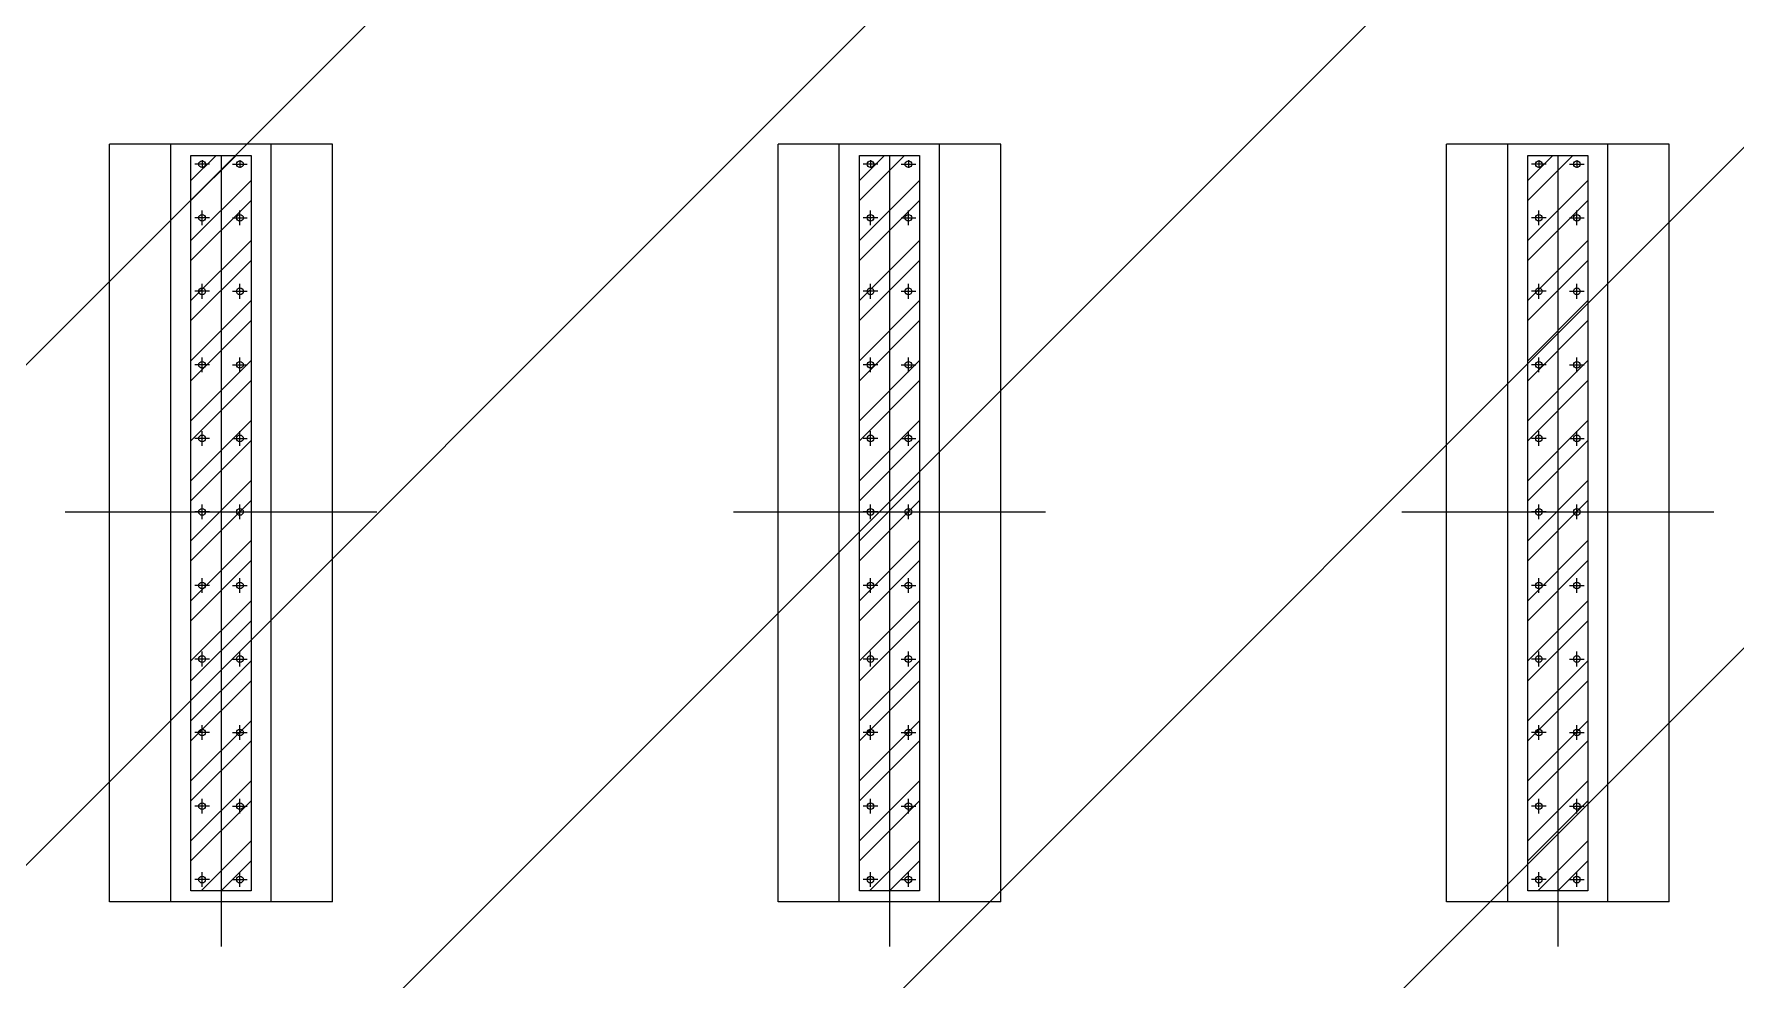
# Model space of a CAD drawing. Header units: millimetres. Extents: x -300 to 383236, y -195106 to -144646.
# Drawn here: x 374780.8 to 375239.1, y -150439 to -150184.3 of the extents above; entities that cross this region are included whole.
import ezdxf

# ---------------------------------------------------------------- set-up
doc = ezdxf.new("R2010")
doc.units = ezdxf.units.MM
doc.header["$LTSCALE"] = 60

# ---------------------------------------------------------------- blocks, each defined once
blk = doc.blocks.new('KEY PLAN_NEW')
h = blk.add_hatch()
h.set_pattern_fill('ANSI32', color=253, scale=0.4, angle=180, style=0)
h.set_pattern_definition([(225, (-2839.6807, -3641.8788), (2.694077, -2.694077), []), (225, (-2841.4768, -3641.8788), (2.694077, -2.694077), [])])
h.paths.add_polyline_path([(-2306.56, -1570.94), (-2306.56, -1504.94), (-2301.16, -1504.94), (-2301.16, -1570.94)])
h = blk.add_hatch()
h.set_pattern_fill('ANSI32', color=253, scale=0.4, angle=180, style=0)
h.set_pattern_definition([(225, (-2779.6807, -3641.8788), (2.694077, -2.694077), []), (225, (-2781.4768, -3641.8788), (2.694077, -2.694077), [])])
h.paths.add_polyline_path([(-2246.56, -1570.94), (-2246.56, -1504.94), (-2241.16, -1504.94), (-2241.16, -1570.94)])
h = blk.add_hatch()
h.set_pattern_fill('ANSI32', color=253, scale=0.4, angle=180, style=0)
h.set_pattern_definition([(225, (-2719.6807, -3641.8788), (2.694077, -2.694077), []), (225, (-2721.4768, -3641.8788), (2.694077, -2.694077), [])])
h.paths.add_polyline_path([(-2186.56, -1570.94), (-2186.56, -1504.94), (-2181.16, -1504.94), (-2181.16, -1570.94)])
at = {"color": 253}
for p, q in [((-2313.86, -1571.94), (-2313.86, -1503.94)), ((-2293.86, -1503.94), (-2313.86, -1503.94)), ((-2308.36, -1571.94), (-2308.36, -1503.94)), ((-2299.36, -1571.94), (-2299.36, -1503.94)), ((-2293.86, -1571.94), (-2293.86, -1503.94)), ((-2253.86, -1571.94), (-2253.86, -1503.94)), ((-2233.86, -1503.94), (-2253.86, -1503.94)), ((-2248.36, -1571.94), (-2248.36, -1503.94)), ((-2239.36, -1571.94), (-2239.36, -1503.94)), ((-2233.86, -1571.94), (-2233.86, -1503.94)), ((-2193.86, -1571.94), (-2193.86, -1503.94)), ((-2173.86, -1503.94), (-2193.86, -1503.94)), ((-2188.36, -1571.94), (-2188.36, -1503.94)), ((-2179.36, -1571.94), (-2179.36, -1503.94)), ((-2173.86, -1571.94), (-2173.86, -1503.94)), ((-2304.9, -1505.72), (-2306.22, -1505.72)), ((-2305.56, -1505.38), (-2305.56, -1506.06)), ((-2303.86, -1504.94), (-2303.86, -1575.94)), ((-2302.82, -1505.72), (-2301.5, -1505.72)), ((-2302.16, -1505.38), (-2302.16, -1506.06)), ((-2244.9, -1505.72), (-2246.22, -1505.72)), ((-2245.56, -1505.38), (-2245.56, -1506.06)), ((-2243.86, -1504.94), (-2243.86, -1575.94)), ((-2242.82, -1505.72), (-2241.5, -1505.72)), ((-2242.16, -1505.38), (-2242.16, -1506.06)), ((-2184.9, -1505.72), (-2186.22, -1505.72)), ((-2185.56, -1505.38), (-2185.56, -1506.06)), ((-2183.86, -1504.94), (-2183.86, -1575.94)), ((-2182.82, -1505.72), (-2181.5, -1505.72)), ((-2182.16, -1505.38), (-2182.16, -1506.06)), ((-2304.9, -1510.54), (-2306.22, -1510.54)), ((-2305.56, -1511.2), (-2305.56, -1509.88)), ((-2302.82, -1510.54), (-2301.5, -1510.54)), ((-2302.16, -1511.2), (-2302.16, -1509.88)), ((-2244.9, -1510.54), (-2246.22, -1510.54)), ((-2245.56, -1511.2), (-2245.56, -1509.88)), ((-2242.82, -1510.54), (-2241.5, -1510.54)), ((-2242.16, -1511.2), (-2242.16, -1509.88)), ((-2184.9, -1510.54), (-2186.22, -1510.54)), ((-2185.56, -1511.2), (-2185.56, -1509.88)), ((-2182.82, -1510.54), (-2181.5, -1510.54)), ((-2182.16, -1511.2), (-2182.16, -1509.88)), ((-2305.56, -1517.8), (-2305.56, -1516.48)), ((-2302.16, -1517.8), (-2302.16, -1516.48)), ((-2245.56, -1517.8), (-2245.56, -1516.48)), ((-2242.16, -1517.8), (-2242.16, -1516.48)), ((-2185.56, -1517.8), (-2185.56, -1516.48)), ((-2182.16, -1517.8), (-2182.16, -1516.48)), ((-2304.9, -1517.14), (-2306.22, -1517.14)), ((-2302.82, -1517.14), (-2301.5, -1517.14)), ((-2244.9, -1517.14), (-2246.22, -1517.14)), ((-2242.82, -1517.14), (-2241.5, -1517.14)), ((-2184.9, -1517.14), (-2186.22, -1517.14)), ((-2182.82, -1517.14), (-2181.5, -1517.14)), ((-2305.56, -1524.4), (-2305.56, -1523.08)), ((-2302.16, -1524.4), (-2302.16, -1523.08)), ((-2245.56, -1524.4), (-2245.56, -1523.08)), ((-2242.16, -1524.4), (-2242.16, -1523.08)), ((-2185.56, -1524.4), (-2185.56, -1523.08)), ((-2182.16, -1524.4), (-2182.16, -1523.08)), ((-2304.9, -1523.74), (-2306.22, -1523.74)), ((-2302.82, -1523.74), (-2301.5, -1523.74)), ((-2244.9, -1523.74), (-2246.22, -1523.74)), ((-2242.82, -1523.74), (-2241.5, -1523.74)), ((-2184.9, -1523.74), (-2186.22, -1523.74)), ((-2182.82, -1523.74), (-2181.5, -1523.74)), ((-2304.9, -1530.34), (-2306.22, -1530.34)), ((-2305.56, -1531), (-2305.56, -1529.68)), ((-2302.82, -1530.34), (-2301.5, -1530.34)), ((-2302.16, -1531), (-2302.16, -1529.68)), ((-2244.9, -1530.34), (-2246.22, -1530.34)), ((-2245.56, -1531), (-2245.56, -1529.68)), ((-2242.82, -1530.34), (-2241.5, -1530.34)), ((-2242.16, -1531), (-2242.16, -1529.68)), ((-2184.9, -1530.34), (-2186.22, -1530.34)), ((-2185.56, -1531), (-2185.56, -1529.68)), ((-2182.82, -1530.34), (-2181.5, -1530.34)), ((-2182.16, -1531), (-2182.16, -1529.68)), ((-2305.56, -1537.6), (-2305.56, -1536.28)), ((-2302.16, -1537.6), (-2302.16, -1536.28)), ((-2245.56, -1537.6), (-2245.56, -1536.28)), ((-2242.16, -1537.6), (-2242.16, -1536.28)), ((-2185.56, -1537.6), (-2185.56, -1536.28)), ((-2182.16, -1537.6), (-2182.16, -1536.28)), ((-2317.86, -1536.94), (-2289.86, -1536.94)), ((-2304.9, -1536.94), (-2306.22, -1536.94)), ((-2302.82, -1536.94), (-2301.5, -1536.94)), ((-2257.86, -1536.94), (-2229.86, -1536.94)), ((-2244.9, -1536.94), (-2246.22, -1536.94)), ((-2242.82, -1536.94), (-2241.5, -1536.94)), ((-2197.86, -1536.94), (-2169.86, -1536.94)), ((-2184.9, -1536.94), (-2186.22, -1536.94)), ((-2182.82, -1536.94), (-2181.5, -1536.94)), ((-2305.56, -1544.2), (-2305.56, -1542.88)), ((-2302.16, -1544.2), (-2302.16, -1542.88)), ((-2245.56, -1544.2), (-2245.56, -1542.88)), ((-2242.16, -1544.2), (-2242.16, -1542.88)), ((-2185.56, -1544.2), (-2185.56, -1542.88)), ((-2182.16, -1544.2), (-2182.16, -1542.88)), ((-2304.9, -1543.54), (-2306.22, -1543.54)), ((-2302.82, -1543.54), (-2301.5, -1543.54)), ((-2244.9, -1543.54), (-2246.22, -1543.54)), ((-2242.82, -1543.54), (-2241.5, -1543.54)), ((-2184.9, -1543.54), (-2186.22, -1543.54)), ((-2182.82, -1543.54), (-2181.5, -1543.54)), ((-2304.9, -1550.14), (-2306.22, -1550.14)), ((-2305.56, -1550.8), (-2305.56, -1549.48)), ((-2302.82, -1550.14), (-2301.5, -1550.14)), ((-2302.16, -1550.8), (-2302.16, -1549.48)), ((-2244.9, -1550.14), (-2246.22, -1550.14)), ((-2245.56, -1550.8), (-2245.56, -1549.48)), ((-2242.82, -1550.14), (-2241.5, -1550.14)), ((-2242.16, -1550.8), (-2242.16, -1549.48)), ((-2184.9, -1550.14), (-2186.22, -1550.14)), ((-2185.56, -1550.8), (-2185.56, -1549.48)), ((-2182.82, -1550.14), (-2181.5, -1550.14)), ((-2182.16, -1550.8), (-2182.16, -1549.48)), ((-2305.56, -1557.4), (-2305.56, -1556.08)), ((-2302.16, -1557.4), (-2302.16, -1556.08)), ((-2245.56, -1557.4), (-2245.56, -1556.08)), ((-2242.16, -1557.4), (-2242.16, -1556.08)), ((-2185.56, -1557.4), (-2185.56, -1556.08)), ((-2182.16, -1557.4), (-2182.16, -1556.08)), ((-2304.9, -1556.74), (-2306.22, -1556.74)), ((-2302.82, -1556.74), (-2301.5, -1556.74)), ((-2244.9, -1556.74), (-2246.22, -1556.74)), ((-2242.82, -1556.74), (-2241.5, -1556.74)), ((-2184.9, -1556.74), (-2186.22, -1556.74)), ((-2182.82, -1556.74), (-2181.5, -1556.74)), ((-2305.56, -1564), (-2305.56, -1562.68)), ((-2302.16, -1564), (-2302.16, -1562.68)), ((-2245.56, -1564), (-2245.56, -1562.68)), ((-2242.16, -1564), (-2242.16, -1562.68)), ((-2185.56, -1564), (-2185.56, -1562.68)), ((-2182.16, -1564), (-2182.16, -1562.68)), ((-2304.9, -1563.34), (-2306.22, -1563.34)), ((-2302.82, -1563.34), (-2301.5, -1563.34)), ((-2244.9, -1563.34), (-2246.22, -1563.34)), ((-2242.82, -1563.34), (-2241.5, -1563.34)), ((-2184.9, -1563.34), (-2186.22, -1563.34)), ((-2182.82, -1563.34), (-2181.5, -1563.34)), ((-2304.9, -1569.94), (-2306.22, -1569.94)), ((-2305.56, -1570.6), (-2305.56, -1569.28)), ((-2302.82, -1569.94), (-2301.5, -1569.94)), ((-2302.16, -1570.6), (-2302.16, -1569.28)), ((-2244.9, -1569.94), (-2246.22, -1569.94)), ((-2245.56, -1570.6), (-2245.56, -1569.28)), ((-2242.82, -1569.94), (-2241.5, -1569.94)), ((-2242.16, -1570.6), (-2242.16, -1569.28)), ((-2184.9, -1569.94), (-2186.22, -1569.94)), ((-2185.56, -1570.6), (-2185.56, -1569.28)), ((-2182.82, -1569.94), (-2181.5, -1569.94)), ((-2182.16, -1570.6), (-2182.16, -1569.28)), ((-2293.86, -1571.94), (-2313.86, -1571.94)), ((-2233.86, -1571.94), (-2253.86, -1571.94)), ((-2173.86, -1571.94), (-2193.86, -1571.94))]:
    blk.add_line(p, q, dxfattribs=at)
for points in [[(-2306.56, -1504.94), (-2301.16, -1504.94), (-2301.16, -1570.94), (-2306.56, -1570.94)], [(-2246.56, -1504.94), (-2241.16, -1504.94), (-2241.16, -1570.94), (-2246.56, -1570.94)], [(-2186.56, -1504.94), (-2181.16, -1504.94), (-2181.16, -1570.94), (-2186.56, -1570.94)]]:
    blk.add_lwpolyline(points, close=True, dxfattribs=at)
for centre in [(-2305.56, -1505.72), (-2302.16, -1505.72), (-2245.56, -1505.72), (-2242.16, -1505.72), (-2185.56, -1505.72), (-2182.16, -1505.72), (-2305.56, -1510.54), (-2302.16, -1510.54), (-2245.56, -1510.54), (-2242.16, -1510.54), (-2185.56, -1510.54), (-2182.16, -1510.54), (-2305.56, -1517.14), (-2302.16, -1517.14), (-2245.56, -1517.14), (-2242.16, -1517.14), (-2185.56, -1517.14), (-2182.16, -1517.14), (-2305.56, -1523.74), (-2302.16, -1523.74), (-2245.56, -1523.74), (-2242.16, -1523.74), (-2185.56, -1523.74), (-2182.16, -1523.74), (-2305.56, -1530.34), (-2302.16, -1530.34), (-2245.56, -1530.34), (-2242.16, -1530.34), (-2185.56, -1530.34), (-2182.16, -1530.34), (-2305.56, -1536.94), (-2302.16, -1536.94), (-2245.56, -1536.94), (-2242.16, -1536.94), (-2185.56, -1536.94), (-2182.16, -1536.94), (-2305.56, -1543.54), (-2302.16, -1543.54), (-2245.56, -1543.54), (-2242.16, -1543.54), (-2185.56, -1543.54), (-2182.16, -1543.54), (-2305.56, -1550.14), (-2302.16, -1550.14), (-2245.56, -1550.14), (-2242.16, -1550.14), (-2185.56, -1550.14), (-2182.16, -1550.14), (-2305.56, -1556.74), (-2302.16, -1556.74), (-2245.56, -1556.74), (-2242.16, -1556.74), (-2185.56, -1556.74), (-2182.16, -1556.74), (-2305.56, -1563.34), (-2302.16, -1563.34), (-2245.56, -1563.34), (-2242.16, -1563.34), (-2185.56, -1563.34), (-2182.16, -1563.34), (-2305.56, -1569.94), (-2302.16, -1569.94), (-2245.56, -1569.94), (-2242.16, -1569.94), (-2185.56, -1569.94), (-2182.16, -1569.94)]:
    blk.add_circle(centre, 0.3, dxfattribs=at)

msp = doc.modelspace()

# ---------------------------------------------------------------- hatches: boundary and pattern name
h = msp.add_hatch()
h.set_pattern_fill('ANSI31', color=3, scale=30)
h.set_pattern_definition([(45, (370071.35, -304771.26), (-67.35192, 67.35192), [])])
h.paths.add_polyline_path([(376837.6, -151163.33), (373336.09, -151163.33), (373336.09, -148265.62), (376837.6, -148265.62)])

# ---------------------------------------------------------------- block references
at = {"xscale": 3, "yscale": 3, "zscale": 3}
msp.add_blockref('KEY PLAN_NEW', (381742.71, -145702.13), dxfattribs=at)

doc.saveas('drawing.dxf')
